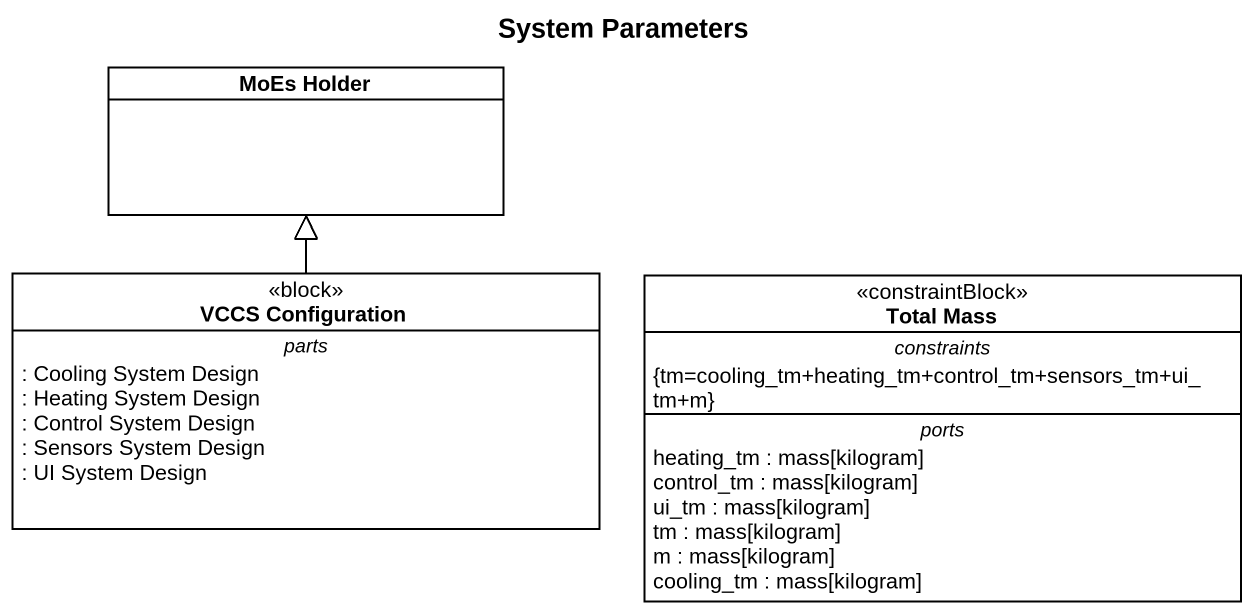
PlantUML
@startuml
title System Parameters
hide circle
hide empty members
class "MoEs Holder" as MoEs_Holder
class "VCCS Configuration" as VCCS_Configuration <<block>> {
  -- parts --
  : Cooling System Design
  : Heating System Design
  : Control System Design
  : Sensors System Design
  : UI System Design
}
class "Total Mass" as Total_Mass <<constraintBlock>> {
  -- constraints --
  {tm=cooling_tm+heating_tm+control_tm+sensors_tm+ui_tm+m}
  -- ports --
  heating_tm : mass[kilogram]
  control_tm : mass[kilogram]
  ui_tm : mass[kilogram]
  tm : mass[kilogram]
  m : mass[kilogram]
  cooling_tm : mass[kilogram]
}
VCCS_Configuration -up-|> MoEs_Holder
@enduml
